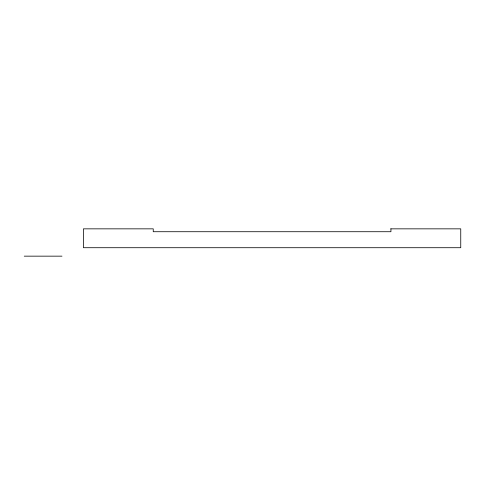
<?xml version="1.0" encoding="UTF-8"?>
<svg xmlns="http://www.w3.org/2000/svg" width="485" height="485" viewBox="0 0 485 485"><rect width="100%" height="100%" fill="white"/><g stroke="black" fill="none" stroke-linecap="round" stroke-linejoin="round"><path stroke-width="0.73" d="M390.752 228.847L460.75 228.847L460.75 247.714L83.42 247.714L83.42 228.847L153.242 228.847L153.242 231.721L390.928 231.721L390.928 228.847M24.25 256.153L61.983 256.153"/></g></svg>
